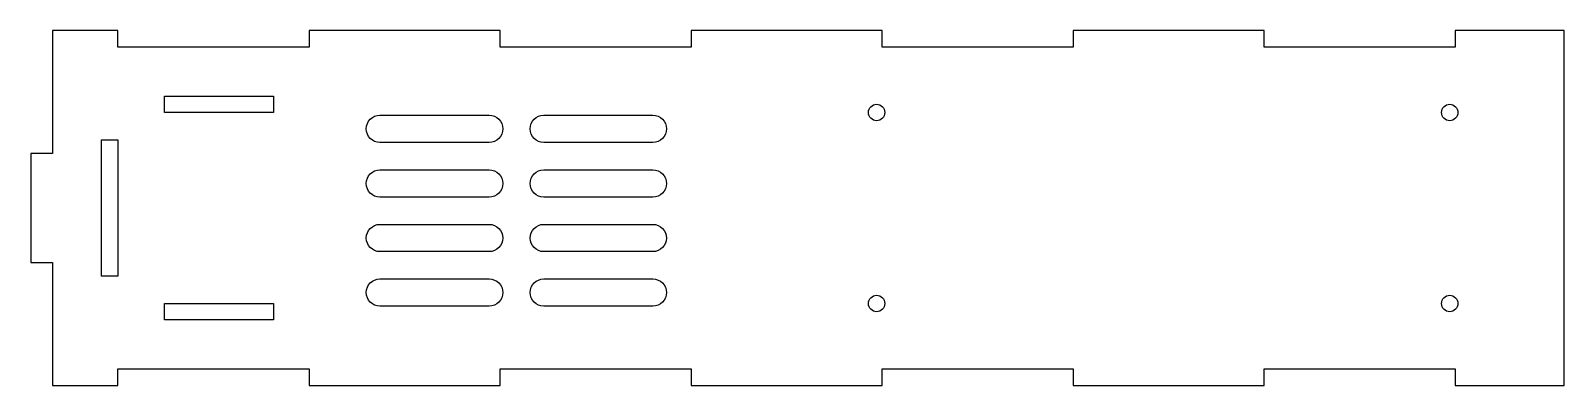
# Model space of a CAD drawing. Header units: millimetres. Extents: x -138 to 142, y 0 to 65.
import ezdxf

# ---------------------------------------------------------------- set-up
doc = ezdxf.new("R2010")
doc.units = ezdxf.units.MM

msp = doc.modelspace()

# ---------------------------------------------------------------- linework, layer by layer
for points in [[(142.5, 0), (142.5, 65), (122.5, 65), (122.5, 62), (87.5, 62), (87.5, 65), (52.5, 65), (52.5, 62), (17.5, 62), (17.5, 65), (-17.5, 65), (-17.5, 62), (-52.5, 62), (-52.5, 65), (-87.5, 65), (-87.5, 62), (-122.5, 62), (-122.5, 65), (-134.5, 65), (-134.5, 42.5), (-138.5, 42.5), (-138.5, 22.5), (-134.5, 22.5), (-134.5, 0), (-122.5, 0), (-122.5, 3), (-87.5, 3), (-87.5, 0), (-52.5, 0), (-52.5, 3), (-17.5, 3), (-17.5, 0), (17.5, 0), (17.5, 3), (52.5, 3), (52.5, 0), (87.5, 0), (87.5, 3), (122.5, 3), (122.5, 0)], [(-114, 50), (-114, 53), (-94, 53), (-94, 50)], [(-125.5, 20), (-125.5, 45), (-122.5, 45), (-122.5, 20)], [(-114, 12), (-114, 15), (-94, 15), (-94, 12)]]:
    msp.add_lwpolyline(points, close=True)
for points in [[(-54.5, 44.5), (-74.5, 44.5, -1), (-74.5, 49.5), (-54.5, 49.5, -1)], [(-24.5, 44.5), (-44.5, 44.5, -1), (-44.5, 49.5), (-24.5, 49.5, -1)], [(-54.5, 34.5), (-74.5, 34.5, -1), (-74.5, 39.5), (-54.5, 39.5, -1)], [(-24.5, 34.5), (-44.5, 34.5, -1), (-44.5, 39.5), (-24.5, 39.5, -1)], [(-54.5, 24.5), (-74.5, 24.5, -1), (-74.5, 29.5), (-54.5, 29.5, -1)], [(-24.5, 24.5), (-44.5, 24.5, -1), (-44.5, 29.5), (-24.5, 29.5, -1)], [(-54.5, 14.5), (-74.5, 14.5, -1), (-74.5, 19.5), (-54.5, 19.5, -1)], [(-24.5, 14.5), (-44.5, 14.5, -1), (-44.5, 19.5), (-24.5, 19.5, -1)]]:
    msp.add_lwpolyline(points, format="xyb", close=True)
for centre in [(16.5, 50), (121.5, 50), (16.5, 15), (121.5, 15)]:
    msp.add_circle(centre, 1.5)

doc.saveas('drawing.dxf')
